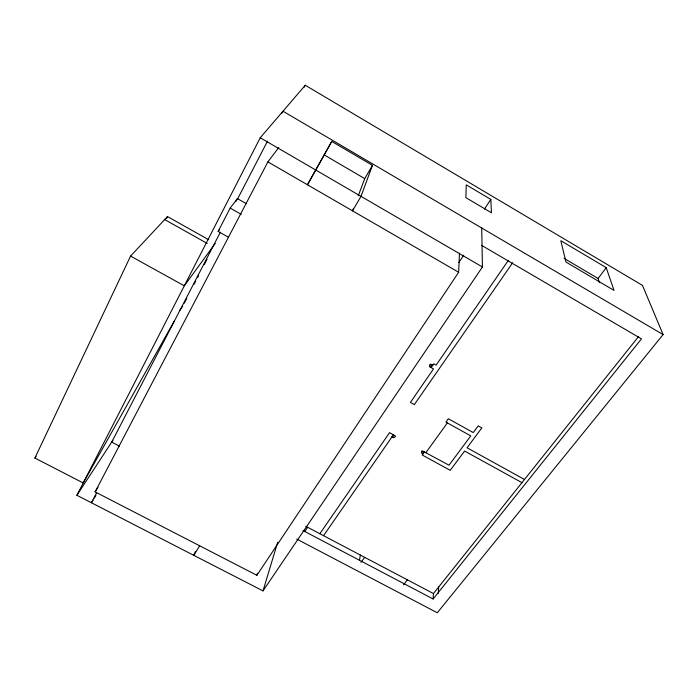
<?xml version="1.0" encoding="UTF-8"?>
<svg xmlns="http://www.w3.org/2000/svg" width="698" height="698" viewBox="0 0 698 698"><rect width="100%" height="100%" fill="white"/><g stroke="black" fill="none" stroke-linecap="round" stroke-linejoin="round"><path stroke-width="1.05" d="M278.781 147.479L267.91 161.884L95.111 491.889L256.881 575.292L458.647 272.264L459.485 253.13M438.318 593.379L438.649 586.922M302.976 530.55L433.118 598.989L433.441 593.553L638.609 336.497M359.444 560.389L360.369 555.041M296.659 539.048L437.297 612.757L663.1 334.595L642.483 285.403L305.279 85.243L260.241 137.742L76.885 495.283L263.015 590.892L277.682 542.276M256.881 575.292L257.545 573.215M331.742 141.432L307.46 184.769L331.742 141.432L372.453 165.347L360.988 196.347L352.516 210.848L353.284 208.833M358.249 195.745L364.74 178.627L372.453 165.347M195.484 551.368L193.808 555.346L199.672 545.801M174.404 320.871L83.202 482.964L34.9 458.036L130.57 256.096L167.485 216.572L208.693 239.728M166.543 218.518L167.485 216.572M228.167 237.067L218.142 231.413L230.174 208.091L237.425 198.598L246.359 203.694M235.95 201.443L237.425 198.598M220.394 232.164L111.715 442.113L119.419 446.153M237.416 199.27L267.465 141.214M281.992 113.155L282.995 111.226L663.1 334.595M184.255 303.255L186.75 298.421M194.131 284.173L195.754 281.05M197.595 277.481L198.59 275.57M204.252 264.647L207.001 259.333M304.267 87.171L305.279 85.243M96.673 492.701L91.394 502.743L93.096 500.012M94.239 498.189L95.94 495.458M95.111 491.889L97.982 487.317M76.885 495.283L112.902 440.307M484.429 209.112L490.799 199.41L466.264 184.865L465.871 197.647L491.453 212.768L490.799 199.41M458.891 262.465L463.699 255.206M263.015 590.892L482.431 266.985L481.716 228.002M304.712 531.623L307.652 527.295M431.137 367.602L433.746 363.806L436.102 365.141L508.406 260.284M319.85 533.726L389.571 432.612L395.679 436.276L393.698 437.821L391.997 436.887M323.54 535.663L393.471 434.749M512.655 262.762L414.35 404.613L410.398 402.423L433.493 368.919L429.366 366.607L430.169 365.447L429.479 365.063L430.561 364.059L432.734 365.281M179.953 310.156L182.754 306.143M424.559 451.789L422.238 455.017L450.227 470.33L464.615 451.039L521.956 482.658M425.963 452.557L447.357 422.909M215.246 243.41L184.307 285.814L130.57 256.096M360.979 562.379L364.679 557.336M218.142 231.413L219.39 229.738M599.381 282.516L598.107 278.467L606.213 267.639L560.826 240.714L565.973 262.055L614.039 290.42L606.213 267.639M34.9 458.036L36.069 456.527M403.584 584.776L407.396 579.837M433.118 598.989L641.471 338.87L481.55 245.33M305.724 526.283L433.441 593.553M393.323 434.967L393.908 435.282L392.721 436.992L392.136 436.669M424.41 451.999L423.826 451.676L422.622 453.36L423.197 453.674M423.049 453.883L421.356 452.958L422.29 451.667L421.627 451.309L422.046 450.725L449.023 465.191L470.766 435.892L445.926 422.116L448.352 418.756L473.235 432.568L478.2 425.876L481.856 427.909L467.049 447.776L524.486 479.491M432.577 365.508L431.966 365.167L430.692 367.026L431.294 367.366M164.684 219.565L207.227 243.445M230.174 208.091L241.238 214.373M267.91 161.884L458.647 272.264M260.241 137.742L482.431 266.985M324.273 154.965L364.74 178.627M564.001 258.33L598.107 278.467"/></g></svg>
